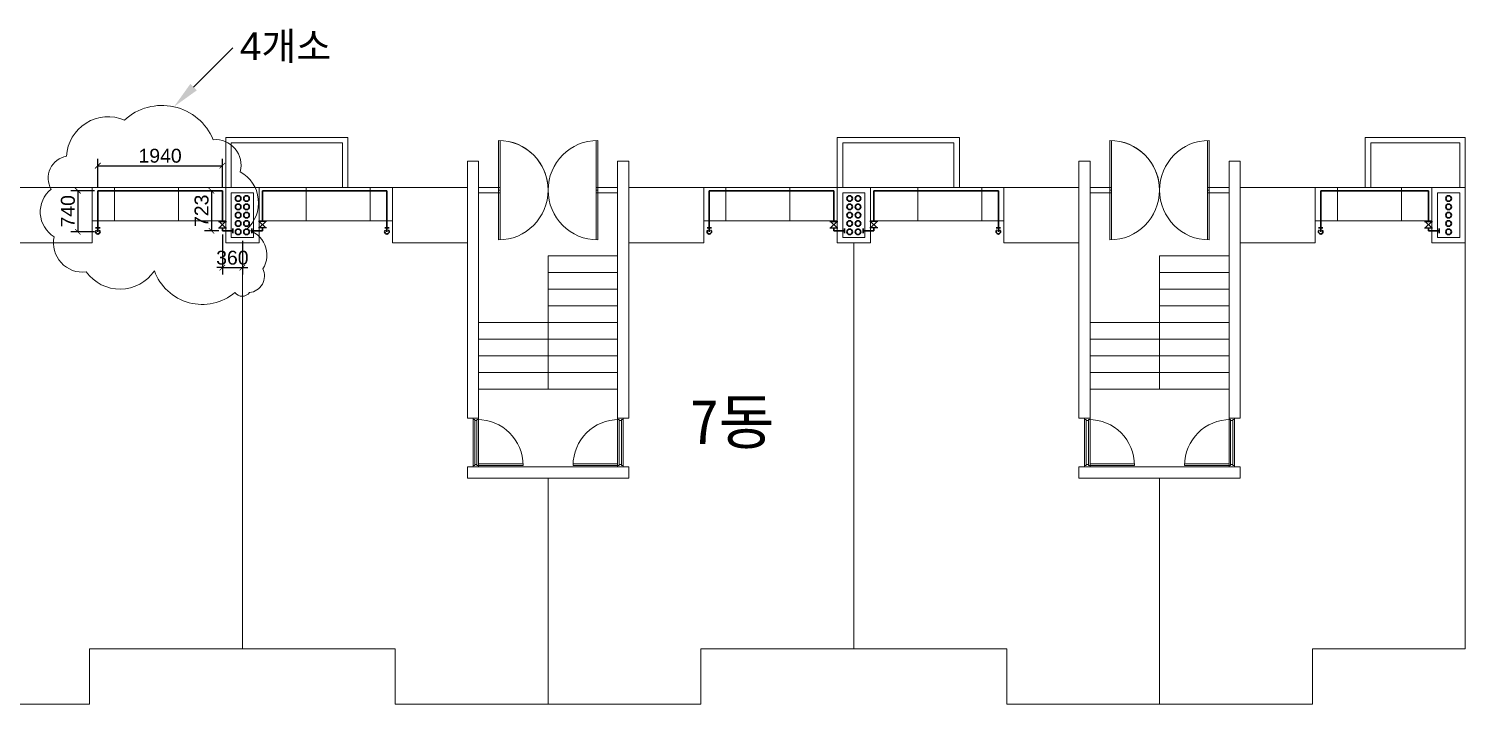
# Model space of a CAD drawing. Header units: millimetres. Extents: x 77978 to 1977917, y -128530 to 383426.
# Drawn here: x 1803352 to 1829195, y 93119 to 105274 of the extents above; entities that cross this region are included whole.
import ezdxf
from ezdxf import colors
from ezdxf.entities.mleader import LeaderData, LeaderLine
from ezdxf.math import Vec2, Vec3

# ---------------------------------------------------------------- set-up
doc = ezdxf.new("R2010")
doc.units = ezdxf.units.MM
doc.header["$LTSCALE"] = 20
doc.layers.get('0').update_dxf_attribs({"lineweight": 0})
doc.layers.add('TEXT', color=2, linetype='Continuous')
doc.layers.add('급수부품', color=2, linetype='Continuous')
for name, color, linetype, lineweight in [('WID', 6, 'Continuous', 0), ('건축선', 7, 'Continuous', 0), ('급수', 3, 'Continuous', 30), ('치수선', 1, 'Continuous', 0)]:
    doc.layers.add(name, color=color, linetype=linetype, lineweight=lineweight)
doc.styles.get("Standard").update_dxf_attribs({"font": 'arial.ttf'})
doc.styles.add('굴림800', font='', dxfattribs={"height": 800})
doc.styles.get('굴림800').set_extended_font_data('GulimChe')
doc.dimstyles.new('태림-100', dxfattribs={"dimscale": 100, "dimtxt": 2.5, "dimasz": 1, "dimexe": 1.25, "dimexo": 0.625, "dimgap": 0.5, "dimtad": 1, "dimdec": 0, "dimzin": 1, "dimdsep": 46, "dimtxsty": 'Standard', "dimblk": 'ARCHTICK', "dimcen": 2.5, "dimclrt": 2, "dimadec": 0, "dimazin": 0, "dimtfac": 1, "dimtdec": 0, "dimtix": 1, "dimtmove": 0, "dimatfit": 3, "dimfxl": 1, "dimarcsym": 0})

# ---------------------------------------------------------------- blocks, each defined once
blk = doc.blocks.new('A$C701459fe')
at = {"layer": '급수부품'}
for p, q in [((0, -283), (0, 284)), ((0, 233), (460, -232)), ((460, 233), (0, -232)), ((460, -283), (460, 284))]:
    blk.add_line(p, q, dxfattribs=at)
blk = doc.blocks.new('_ArchTick')
at = {"color": 0, "linetype": 'ByBlock', "const_width": 0.15}
blk.add_lwpolyline([(-0.5, -0.5), (0.5, 0.5)], dxfattribs=at)
blk = doc.blocks.new('*D5081')
at = {"layer": 'Defpoints', "color": 0}
for p in [(1806835, 102809), (1804595, 102359), (1806835, 102359)]:
    blk.add_point(p, dxfattribs=at)
at = {"layer": '치수선', "color": 0, "lineweight": -2}
for p, q in [((1804595, 102422), (1804595, 102934)), ((1806835, 102422), (1806835, 102934)), ((1804595, 102809), (1806835, 102809))]:
    blk.add_line(p, q, dxfattribs=at)
at = {"layer": '치수선', "color": 0, "linetype": 'ByBlock', "lineweight": -2, "xscale": 100, "yscale": 100, "zscale": 100, "rotation": 180}
blk.add_blockref('_ArchTick', (1804595, 102809), dxfattribs=at)
at = {"layer": '치수선', "color": 0, "linetype": 'ByBlock', "lineweight": -2, "xscale": 100, "yscale": 100, "zscale": 100}
blk.add_blockref('_ArchTick', (1806835, 102809), dxfattribs=at)
at = {"layer": '치수선', "color": 2, "insert": (1805715, 102987), "char_height": 250, "attachment_point": 5}
blk.add_mtext('1940', dxfattribs=at)
blk = doc.blocks.new('*D5082')
at = {"layer": 'Defpoints', "color": 0}
for p in [(1804595, 102359), (1804235, 101619), (1804595, 101619)]:
    blk.add_point(p, dxfattribs=at)
at = {"layer": '치수선', "color": 0, "lineweight": -2}
for p, q in [((1804532, 102359), (1804110, 102359)), ((1804235, 102359), (1804235, 101619)), ((1804532, 101619), (1804110, 101619))]:
    blk.add_line(p, q, dxfattribs=at)
at = {"layer": '치수선', "color": 0, "linetype": 'ByBlock', "lineweight": -2, "xscale": 100, "yscale": 100, "zscale": 100}
for p, rotation in [((1804235, 102359), 90), ((1804235, 101619), 270)]:
    blk.add_blockref('_ArchTick', p, dxfattribs=dict(at, rotation=rotation))
at = {"layer": '치수선', "color": 2, "insert": (1804057, 101989), "char_height": 250, "attachment_point": 5, "rotation": 90}
blk.add_mtext('740', dxfattribs=at)
blk = doc.blocks.new('*D5083')
at = {"layer": 'Defpoints', "color": 0}
for p in [(1806835, 102359), (1806639, 101637), (1806835, 101637)]:
    blk.add_point(p, dxfattribs=at)
at = {"layer": '치수선', "color": 0, "lineweight": -2}
for p, q in [((1806773, 102359), (1806514, 102359)), ((1806639, 102359), (1806639, 101637)), ((1806773, 101637), (1806514, 101637))]:
    blk.add_line(p, q, dxfattribs=at)
at = {"layer": '치수선', "color": 0, "linetype": 'ByBlock', "lineweight": -2, "xscale": 100, "yscale": 100, "zscale": 100}
for p, rotation in [((1806639, 102359), 90), ((1806639, 101637), 270)]:
    blk.add_blockref('_ArchTick', p, dxfattribs=dict(at, rotation=rotation))
at = {"layer": '치수선', "color": 2, "insert": (1806462, 101998), "char_height": 250, "attachment_point": 5, "rotation": 90}
blk.add_mtext('723', dxfattribs=at)
blk = doc.blocks.new('*D5084')
at = {"layer": 'Defpoints', "color": 0}
for p in [(1806835, 101634), (1807195, 101519), (1807195, 100975)]:
    blk.add_point(p, dxfattribs=at)
at = {"layer": '치수선', "color": 0, "lineweight": -2}
for p, q in [((1806835, 101571), (1806835, 100850)), ((1807195, 101457), (1807195, 100850)), ((1806835, 100975), (1806735, 100975)), ((1806835, 100975), (1807195, 100975)), ((1807195, 100975), (1807295, 100975))]:
    blk.add_line(p, q, dxfattribs=at)
at = {"layer": '치수선', "color": 0, "linetype": 'ByBlock', "lineweight": -2, "xscale": 100, "yscale": 100, "zscale": 100}
blk.add_blockref('_ArchTick', (1806835, 100975), dxfattribs=at)
at = {"layer": '치수선', "color": 0, "linetype": 'ByBlock', "lineweight": -2, "xscale": 100, "yscale": 100, "zscale": 100, "rotation": 180}
blk.add_blockref('_ArchTick', (1807195, 100975), dxfattribs=at)
at = {"layer": '치수선', "color": 2, "insert": (1807015, 101153), "char_height": 250, "attachment_point": 5}
blk.add_mtext('360', dxfattribs=at)

msp = doc.modelspace()

# ---------------------------------------------------------------- linework, layer by layer
for p, q in [((1808995.1, 102419.1), (1808995.1, 103219.1)), ((1819995.1, 102419.1), (1819995.1, 103219.1)), ((1827495.1, 102419.1), (1827495.1, 103219.1)), ((1811245.1, 102889.1), (1811445.1, 102889.1)), ((1813945.1, 102889.1), (1814145.1, 102889.1)), ((1822245.1, 102889.1), (1822445.1, 102889.1)), ((1824945.1, 102889.1), (1825145.1, 102889.1)), ((1802945.1, 102419.1), (1811245.1, 102419.1)), ((1804495.1, 102419.1), (1804495.1, 101419.1)), ((1806045.1, 102419.1), (1806045.1, 101819.1)), ((1808345.1, 102419.1), (1808345.1, 101819.1)), ((1809895.1, 102419.1), (1809895.1, 101419.1)), ((1814145.1, 102419.1), (1822245.1, 102419.1)), ((1815495.1, 102419.1), (1815495.1, 101419.1)), ((1817045.1, 102419.1), (1817045.1, 101819.1)), ((1819345.1, 102419.1), (1819345.1, 101819.1)), ((1820895.1, 102419.1), (1820895.1, 101419.1)), ((1825145.1, 102419.1), (1829195.1, 102419.1)), ((1826495.1, 102419.1), (1826495.1, 101419.1)), ((1828045.1, 102419.1), (1828045.1, 101819.1)), ((1829195.1, 102419.1), (1829195.1, 94119.1)), ((1804495.1, 101819.1), (1804595.1, 101819.1)), ((1804895.1, 101819.1), (1806895.1, 101819.1)), ((1809495.1, 101819.1), (1807495.1, 101819.1)), ((1809895.1, 101819.1), (1809795.1, 101819.1)), ((1815495.1, 101819.1), (1815595.1, 101819.1)), ((1815895.1, 101819.1), (1817895.1, 101819.1)), ((1820495.1, 101819.1), (1818495.1, 101819.1)), ((1820895.1, 101819.1), (1820795.1, 101819.1)), ((1826495.1, 101819.1), (1826595.1, 101819.1)), ((1826895.1, 101819.1), (1828595.1, 101819.1)), ((1804495.1, 101419.1), (1803145.1, 101419.1)), ((1807195.1, 94119.1), (1807195.1, 101419.1)), ((1809895.1, 101419.1), (1811245.1, 101419.1)), ((1815495.1, 101419.1), (1814145.1, 101419.1)), ((1818195.1, 94119.1), (1818195.1, 101419.1)), ((1820895.1, 101419.1), (1822245.1, 101419.1)), ((1826495.1, 101419.1), (1825145.1, 101419.1)), ((1812695.1, 98789.1), (1812695.1, 101189.1)), ((1812695.1, 98789.1), (1812695.1, 101189.1)), ((1823695.1, 98789.1), (1823695.1, 101189.1)), ((1823695.1, 98789.1), (1823695.1, 101189.1)), ((1812695.1, 93119.1), (1812695.1, 97189.1)), ((1823695.1, 93119.1), (1823695.1, 97189.1)), ((1809945.1, 94119.1), (1804445.1, 94119.1)), ((1804445.1, 94119.1), (1804445.1, 93119.1)), ((1809945.1, 93119.1), (1809945.1, 94119.1)), ((1820945.1, 94119.1), (1815445.1, 94119.1)), ((1815445.1, 94119.1), (1815445.1, 93119.1)), ((1820945.1, 93119.1), (1820945.1, 94119.1)), ((1829195.1, 94119.1), (1826445.1, 94119.1)), ((1826445.1, 94119.1), (1826445.1, 93119.1)), ((1804445.1, 93119.1), (1798945.1, 93119.1)), ((1815445.1, 93119.1), (1809945.1, 93119.1)), ((1826445.1, 93119.1), (1820945.1, 93119.1))]:
    msp.add_line(p, q)
at = {"color": 5}
for p, q in [((1806995.1, 102419.1), (1808995.1, 102419.1)), ((1817995.1, 102419.1), (1819995.1, 102419.1))]:
    msp.add_line(p, q, dxfattribs=at)
for points in [[(1809095.1, 103319.1), (1806895.1, 103319.1), (1806895.1, 102419.1), (1809095.1, 102419.1)], [(1808995.1, 103219.1), (1806995.1, 103219.1), (1806995.1, 102419.1), (1808995.1, 102419.1)], [(1820095.1, 103319.1), (1817895.1, 103319.1), (1817895.1, 102419.1), (1820095.1, 102419.1)], [(1819995.1, 103219.1), (1817995.1, 103219.1), (1817995.1, 102419.1), (1819995.1, 102419.1)], [(1827395.1, 103319.1), (1829195.1, 103319.1), (1829195.1, 102419.1), (1827395.1, 102419.1)], [(1827495.1, 103219.1), (1829095.1, 103219.1), (1829095.1, 102419.1), (1827495.1, 102419.1)], [(1804895.1, 101819.1), (1804495.1, 101819.1), (1804495.1, 102419.1), (1804895.1, 102419.1)], [(1806895.1, 101419.1), (1807495.1, 101419.1), (1807495.1, 102419.1), (1806895.1, 102419.1)], [(1809495.1, 101819.1), (1809895.1, 101819.1), (1809895.1, 102419.1), (1809495.1, 102419.1)], [(1815895.1, 101819.1), (1815495.1, 101819.1), (1815495.1, 102419.1), (1815895.1, 102419.1)], [(1817895.1, 101419.1), (1818495.1, 101419.1), (1818495.1, 102419.1), (1817895.1, 102419.1)], [(1820495.1, 101819.1), (1820895.1, 101819.1), (1820895.1, 102419.1), (1820495.1, 102419.1)], [(1826895.1, 101819.1), (1826495.1, 101819.1), (1826495.1, 102419.1), (1826895.1, 102419.1)], [(1829195.1, 101419.1), (1828595.1, 101419.1), (1828595.1, 102419.1), (1829195.1, 102419.1)], [(1806995.1, 101519.1), (1807395.1, 101519.1), (1807395.1, 102319.1), (1806995.1, 102319.1)], [(1817995.1, 101519.1), (1818395.1, 101519.1), (1818395.1, 102319.1), (1817995.1, 102319.1)], [(1829095.1, 101519.1), (1828695.1, 101519.1), (1828695.1, 102319.1), (1829095.1, 102319.1)]]:
    msp.add_lwpolyline(points, close=True)
at = {"layer": 'WID'}
for p, q in [((1811800.1, 102369.1), (1811800.1, 103264.1)), ((1811830.1, 102369.1), (1811830.1, 103263.6)), ((1813560.1, 102369.1), (1813560.1, 103263.6)), ((1813560.1, 102419.1), (1813560.1, 103259.7)), ((1813590.1, 102369.1), (1813590.1, 103264.1)), ((1813590.1, 102369.1), (1813590.1, 103260.3)), ((1822800.1, 102369.1), (1822800.1, 103264.1)), ((1822830.1, 102369.1), (1822830.1, 103263.6)), ((1824560.1, 102369.1), (1824560.1, 103263.6)), ((1824560.1, 102419.1), (1824560.1, 103259.7)), ((1824590.1, 102369.1), (1824590.1, 103264.1)), ((1824590.1, 102369.1), (1824590.1, 103260.3)), ((1811445.1, 102419.1), (1811830.1, 102419.1)), ((1811775.1, 102419.1), (1811800.1, 102419.1)), ((1811800.1, 102419.1), (1811800.1, 102319.1)), ((1811830.1, 102419.1), (1811800.1, 102419.1)), ((1811830.1, 102369.1), (1811800.1, 102369.1)), ((1811800.1, 102369.1), (1811800.1, 101474.1)), ((1811830.1, 102369.1), (1811830.1, 101474.6)), ((1813560.1, 102419.1), (1813945.1, 102419.1)), ((1813590.1, 102419.1), (1813560.1, 102419.1)), ((1813560.1, 102369.1), (1813590.1, 102369.1)), ((1813560.1, 102369.1), (1813560.1, 101474.6)), ((1813560.1, 102369.1), (1813590.1, 102369.1)), ((1813590.1, 102419.1), (1813590.1, 102319.1)), ((1813615.1, 102419.1), (1813590.1, 102419.1)), ((1813590.1, 102419.1), (1813590.1, 102319.1)), ((1813590.1, 102369.1), (1813590.1, 101474.1)), ((1822445.1, 102419.1), (1822830.1, 102419.1)), ((1822775.1, 102419.1), (1822800.1, 102419.1)), ((1822800.1, 102419.1), (1822800.1, 102319.1)), ((1822830.1, 102419.1), (1822800.1, 102419.1)), ((1822830.1, 102369.1), (1822800.1, 102369.1)), ((1822800.1, 102369.1), (1822800.1, 101474.1)), ((1822830.1, 102369.1), (1822830.1, 101474.6)), ((1824560.1, 102419.1), (1824945.1, 102419.1)), ((1824590.1, 102419.1), (1824560.1, 102419.1)), ((1824560.1, 102369.1), (1824590.1, 102369.1)), ((1824560.1, 102369.1), (1824560.1, 101474.6)), ((1824560.1, 102369.1), (1824590.1, 102369.1)), ((1824590.1, 102419.1), (1824590.1, 102319.1)), ((1824615.1, 102419.1), (1824590.1, 102419.1)), ((1824590.1, 102419.1), (1824590.1, 102319.1)), ((1824590.1, 102369.1), (1824590.1, 101474.1)), ((1811445.1, 102319.1), (1811830.1, 102319.1)), ((1811800.1, 102319.1), (1811775.1, 102319.1)), ((1811775.1, 102319.1), (1811800.1, 102319.1)), ((1811830.1, 102319.1), (1811800.1, 102319.1)), ((1813560.1, 102319.1), (1813945.1, 102319.1)), ((1813560.1, 102319.1), (1813590.1, 102319.1)), ((1813590.1, 102319.1), (1813615.1, 102319.1)), ((1822445.1, 102319.1), (1822830.1, 102319.1)), ((1822800.1, 102319.1), (1822775.1, 102319.1)), ((1822775.1, 102319.1), (1822800.1, 102319.1)), ((1822830.1, 102319.1), (1822800.1, 102319.1)), ((1824560.1, 102319.1), (1824945.1, 102319.1)), ((1824560.1, 102319.1), (1824590.1, 102319.1)), ((1824590.1, 102319.1), (1824615.1, 102319.1)), ((1811445.1, 98269.1), (1811345.1, 98269.1)), ((1811345.1, 98269.1), (1811345.1, 98244.1)), ((1811445.1, 98269.1), (1811345.1, 98269.1)), ((1811345.1, 98244.1), (1811345.1, 97444.1)), ((1811345.1, 98244.1), (1811375.6, 98244.1)), ((1811375.6, 98244.1), (1811375.6, 97434.1)), ((1811375.6, 98244.1), (1811375.6, 98224.1)), ((1811375.6, 98224.1), (1811415.6, 98224.1)), ((1811415.6, 98244.1), (1811445.1, 98244.1)), ((1811415.6, 98244.1), (1811415.6, 97414.1)), ((1811445.1, 98244.1), (1811445.1, 98269.1)), ((1811445.1, 97414.1), (1811445.1, 98244.1)), ((1813945.1, 98269.1), (1814045.1, 98269.1)), ((1813945.1, 98269.1), (1814045.1, 98269.1)), ((1813945.1, 98269.1), (1814045.1, 98269.1)), ((1813945.1, 98244.1), (1813945.1, 98269.1)), ((1813945.1, 98269.1), (1814045.1, 98269.1)), ((1813974.5, 98244.1), (1813945.1, 98244.1)), ((1813945.1, 97414.1), (1813945.1, 98244.1)), ((1813974.5, 98244.1), (1813974.5, 97414.1)), ((1814014.5, 98224.1), (1813974.5, 98224.1)), ((1814014.5, 98244.1), (1814014.5, 97434.1)), ((1814045.1, 98244.1), (1814014.5, 98244.1)), ((1814014.5, 98244.1), (1814014.5, 98224.1)), ((1814045.1, 98269.1), (1814045.1, 98244.1)), ((1814045.1, 98244.1), (1814045.1, 97444.1)), ((1822445.1, 98269.1), (1822345.1, 98269.1)), ((1822345.1, 98269.1), (1822345.1, 98244.1)), ((1822445.1, 98269.1), (1822345.1, 98269.1)), ((1822345.1, 98244.1), (1822345.1, 97444.1)), ((1822345.1, 98244.1), (1822375.6, 98244.1)), ((1822375.6, 98244.1), (1822375.6, 97434.1)), ((1822375.6, 98244.1), (1822375.6, 98224.1)), ((1822375.6, 98224.1), (1822415.6, 98224.1)), ((1822415.6, 98244.1), (1822445.1, 98244.1)), ((1822415.6, 98244.1), (1822415.6, 97414.1)), ((1822445.1, 98244.1), (1822445.1, 98269.1)), ((1822445.1, 97414.1), (1822445.1, 98244.1)), ((1824945.1, 98269.1), (1825045.1, 98269.1)), ((1824945.1, 98269.1), (1825045.1, 98269.1)), ((1824945.1, 98269.1), (1825045.1, 98269.1)), ((1824945.1, 98244.1), (1824945.1, 98269.1)), ((1824945.1, 98269.1), (1825045.1, 98269.1)), ((1824974.5, 98244.1), (1824945.1, 98244.1)), ((1824945.1, 97414.1), (1824945.1, 98244.1)), ((1824974.5, 98244.1), (1824974.5, 97414.1)), ((1825014.5, 98224.1), (1824974.5, 98224.1)), ((1825014.5, 98244.1), (1825014.5, 97434.1)), ((1825045.1, 98244.1), (1825014.5, 98244.1)), ((1825014.5, 98244.1), (1825014.5, 98224.1)), ((1825045.1, 98269.1), (1825045.1, 98244.1)), ((1825045.1, 98244.1), (1825045.1, 97444.1)), ((1811345.1, 97444.1), (1811345.1, 97414.1)), ((1811375.6, 97434.1), (1811375.6, 97414.1)), ((1811415.6, 97434.1), (1811375.6, 97434.1)), ((1811445.1, 97444.1), (1812245, 97444.1)), ((1813945.1, 97444.1), (1813145.1, 97444.1)), ((1813974.5, 97434.1), (1814014.5, 97434.1)), ((1814014.5, 97434.1), (1814014.5, 97414.1)), ((1814045.1, 97444.1), (1814045.1, 97414.1)), ((1822345.1, 97444.1), (1822345.1, 97414.1)), ((1822375.6, 97434.1), (1822375.6, 97414.1)), ((1822415.6, 97434.1), (1822375.6, 97434.1)), ((1822445.1, 97444.1), (1823245, 97444.1)), ((1824945.1, 97444.1), (1824145.1, 97444.1)), ((1824974.5, 97434.1), (1825014.5, 97434.1)), ((1825014.5, 97434.1), (1825014.5, 97414.1)), ((1825045.1, 97444.1), (1825045.1, 97414.1)), ((1811345.1, 97414.1), (1811345.1, 97389.1)), ((1811375.6, 97414.1), (1811345.1, 97414.1)), ((1811345.1, 97389.1), (1811445.1, 97389.1)), ((1811415.6, 97414.1), (1811445.1, 97414.1)), ((1811445.1, 97414.1), (1812245.6, 97414.1)), ((1811445.1, 97389.1), (1811445.1, 97414.1)), ((1813945.1, 97414.1), (1813144.5, 97414.1)), ((1813945.1, 97389.1), (1813945.1, 97414.1)), ((1813974.5, 97414.1), (1813945.1, 97414.1)), ((1814045.1, 97389.1), (1813945.1, 97389.1)), ((1814014.5, 97414.1), (1814045.1, 97414.1)), ((1814045.1, 97414.1), (1814045.1, 97389.1)), ((1822345.1, 97414.1), (1822345.1, 97389.1)), ((1822375.6, 97414.1), (1822345.1, 97414.1)), ((1822345.1, 97389.1), (1822445.1, 97389.1)), ((1822415.6, 97414.1), (1822445.1, 97414.1)), ((1822445.1, 97414.1), (1823245.6, 97414.1)), ((1822445.1, 97389.1), (1822445.1, 97414.1)), ((1824945.1, 97414.1), (1824144.5, 97414.1)), ((1824945.1, 97389.1), (1824945.1, 97414.1)), ((1824974.5, 97414.1), (1824945.1, 97414.1)), ((1825045.1, 97389.1), (1824945.1, 97389.1)), ((1825014.5, 97414.1), (1825045.1, 97414.1)), ((1825045.1, 97414.1), (1825045.1, 97389.1))]:
    msp.add_line(p, q, dxfattribs=at)
for centre, radius, start, end in [((1811800.1, 102369.1), 895, 356.79745, 90), ((1811800.1, 102369.1), 895, 270, 90), ((1813590.1, 102369.1), 895, 90, 270), ((1822800.1, 102369.1), 895, 356.79745, 90), ((1822800.1, 102369.1), 895, 270, 90), ((1824590.1, 102369.1), 895, 90, 270), ((1811415.6, 97414.1), 830, 0, 90), ((1813974.5, 97414.1), 830, 90, 180), ((1822415.6, 97414.1), 830, 0, 90), ((1824974.5, 97414.1), 830, 90, 180)]:
    msp.add_arc(centre, radius, start, end, dxfattribs=at)
at = {"layer": '건축선'}
for p, q in [((1811445.1, 102889.1), (1811445.1, 98269.1)), ((1813945.1, 98269.1), (1813945.1, 102889.1)), ((1822445.1, 102889.1), (1822445.1, 98269.1)), ((1824945.1, 98269.1), (1824945.1, 102889.1)), ((1812695.1, 101189.1), (1813945.1, 101189.1)), ((1812695.1, 101189.1), (1812695.1, 98789.1)), ((1823695.1, 101189.1), (1824945.1, 101189.1)), ((1823695.1, 101189.1), (1823695.1, 98789.1)), ((1812695.1, 100889.1), (1813945.1, 100889.1)), ((1823695.1, 100889.1), (1824945.1, 100889.1)), ((1812695.1, 100589.1), (1813945.1, 100589.1)), ((1823695.1, 100589.1), (1824945.1, 100589.1)), ((1812695.1, 100289.1), (1813945.1, 100289.1)), ((1823695.1, 100289.1), (1824945.1, 100289.1)), ((1811445.1, 99989.1), (1813945.1, 99989.1)), ((1822445.1, 99989.1), (1824945.1, 99989.1)), ((1811445.1, 99689.1), (1813945.1, 99689.1)), ((1822445.1, 99689.1), (1824945.1, 99689.1)), ((1811445.1, 99389.1), (1813945.1, 99389.1)), ((1822445.1, 99389.1), (1824945.1, 99389.1)), ((1811445.1, 99089.1), (1813945.1, 99089.1)), ((1822445.1, 99089.1), (1824945.1, 99089.1)), ((1811445.1, 98789.1), (1813945.1, 98789.1)), ((1822445.1, 98789.1), (1824945.1, 98789.1)), ((1811445.1, 98269.1), (1811245.1, 98269.1)), ((1811445.1, 98269.1), (1811245.1, 98269.1)), ((1813945.1, 98269.1), (1814145.1, 98269.1)), ((1813945.1, 98269.1), (1814145.1, 98269.1)), ((1822445.1, 98269.1), (1822245.1, 98269.1)), ((1822445.1, 98269.1), (1822245.1, 98269.1)), ((1824945.1, 98269.1), (1825145.1, 98269.1)), ((1824945.1, 98269.1), (1825145.1, 98269.1)), ((1811245.1, 97389.1), (1811245.1, 97189.1)), ((1811245.1, 97389.1), (1814145.1, 97389.1)), ((1811245.1, 97189.1), (1812695.1, 97189.1)), ((1812695.1, 97189.1), (1814145.1, 97189.1)), ((1814145.1, 97189.1), (1814145.1, 97389.1)), ((1822245.1, 97389.1), (1822245.1, 97189.1)), ((1822245.1, 97389.1), (1825145.1, 97389.1)), ((1822245.1, 97189.1), (1823695.1, 97189.1)), ((1823695.1, 97189.1), (1825145.1, 97189.1)), ((1825145.1, 97189.1), (1825145.1, 97389.1))]:
    msp.add_line(p, q, dxfattribs=at)
for points in [[(1811245.1, 98269.1), (1811245.1, 102889.1)], [(1814145.1, 102889.1), (1814145.1, 102629.1), (1814145.1, 98269.1)], [(1822245.1, 98269.1), (1822245.1, 102889.1)], [(1825145.1, 102889.1), (1825145.1, 102629.1), (1825145.1, 98269.1)]]:
    msp.add_lwpolyline(points, dxfattribs=at)
at = {"layer": '급수'}
for p, q in [((1804594.9, 102359.1), (1804595.1, 101689.1)), ((1806835.1, 102359.1), (1804594.9, 102359.1)), ((1806835.1, 101807.1), (1806835.1, 102359.1)), ((1807555.1, 101807.1), (1807555.1, 102359.1)), ((1807555.1, 102359.1), (1809795.3, 102359.1)), ((1809795.3, 102359.1), (1809795, 101689.1)), ((1815594.9, 102359.1), (1815595.1, 101689.1)), ((1817835.1, 102359.1), (1815594.9, 102359.1)), ((1817835.1, 101807.1), (1817835.1, 102359.1)), ((1818555.1, 101807.1), (1818555.1, 102359.1)), ((1818555.1, 102359.1), (1820795.3, 102359.1)), ((1820795.3, 102359.1), (1820795, 101689.1)), ((1826594.9, 102359.1), (1826595.1, 101689.1)), ((1828535.1, 102359.1), (1826594.9, 102359.1)), ((1828535.1, 101807.1), (1828535.1, 102359.1)), ((1806835.1, 101636.6), (1806835.1, 101689.7)), ((1806835.1, 101636.6), (1807024.7, 101636.6)), ((1807555.1, 101636.6), (1807365.4, 101636.6)), ((1807555.1, 101636.6), (1807555.1, 101689.7)), ((1817835.1, 101636.6), (1817835.1, 101689.7)), ((1817835.1, 101636.6), (1818024.7, 101636.6)), ((1818555.1, 101636.6), (1818365.4, 101636.6)), ((1818555.1, 101636.6), (1818555.1, 101689.7)), ((1828535.1, 101748.2), (1828535.1, 101748.6)), ((1828535.1, 101636.6), (1828535.1, 101689.7)), ((1828535.1, 101636.6), (1828724.7, 101636.6))]:
    msp.add_line(p, q, dxfattribs=at)
at = {"layer": '급수', "color": 2}
for p, q in [((1804555.1, 101689.1), (1804635.1, 101689.1)), ((1804595.1, 101689.1), (1804595.1, 101619.1)), ((1804595.1, 101619.1), (1804595.1, 101619.1)), ((1807024.7, 101676.6), (1807024.7, 101596.6)), ((1807365.5, 101676.6), (1807365.4, 101596.6)), ((1809835.1, 101689.1), (1809755.1, 101689.1)), ((1809795, 101619.1), (1809795.1, 101619.1)), ((1809795.1, 101689.1), (1809795.1, 101619.1)), ((1815555.1, 101689.1), (1815635.1, 101689.1)), ((1815595.1, 101689.1), (1815595.1, 101619.1)), ((1815595.1, 101619.1), (1815595.1, 101619.1)), ((1818024.7, 101676.6), (1818024.7, 101596.6)), ((1818365.5, 101676.6), (1818365.4, 101596.6)), ((1820835.1, 101689.1), (1820755.1, 101689.1)), ((1820795, 101619.1), (1820795.1, 101619.1)), ((1820795.1, 101689.1), (1820795.1, 101619.1)), ((1826555.1, 101689.1), (1826635.1, 101689.1)), ((1826595.1, 101689.1), (1826595.1, 101619.1)), ((1826595.1, 101619.1), (1826595.1, 101619.1)), ((1828724.7, 101676.6), (1828724.7, 101596.6))]:
    msp.add_line(p, q, dxfattribs=at)
at = {"layer": '급수'}
for centre in [(1807120.1, 102219.1), (1807120.1, 102069.1), (1807270.1, 102219.1), (1807270.1, 102069.1), (1818120.1, 102219.1), (1818120.1, 102069.1), (1818270.1, 102219.1), (1818270.1, 102069.1), (1828895.1, 102219.1), (1828895.1, 102069.1), (1807120.1, 101919.1), (1807270.1, 101919.1), (1818120.1, 101919.1), (1818270.1, 101919.1), (1828895.1, 101919.1), (1807120.1, 101769.1), (1807120.1, 101619.1), (1807270.1, 101769.1), (1807270.1, 101619.1), (1818120.1, 101769.1), (1818120.1, 101619.1), (1818270.1, 101769.1), (1818270.1, 101619.1), (1828895.1, 101769.1), (1828895.1, 101619.1)]:
    msp.add_circle(centre, 50, dxfattribs=at)
at = {"layer": '급수', "color": 2}
for centre, start, end in [((1804595.1, 101619.1), 126.02045, 54.02045), ((1809795, 101619.1), 125.97955, 53.97955), ((1815595.1, 101619.1), 126.02045, 54.02045), ((1820795, 101619.1), 125.97955, 53.97955), ((1826595.1, 101619.1), 126.02045, 54.02045)]:
    msp.add_arc(centre, 40, start, end, dxfattribs=at)
at = {"layer": '치수선'}
msp.add_lwpolyline([(1805073.6, 103630.6, 0.5206), (1804032.9, 102980.2, 0.5206), (1804032.9, 102980.2, 0.5206), (1803754.1, 102385.5, 0.5206), (1803754.1, 102385.5, 0.5206), (1803809.9, 101530.6, 0.5206), (1803809.9, 101530.6, 0.5206), (1804385.9, 100898.8, 0.5206), (1804385.9, 100898.8, 0.5206), (1805612.5, 100917.4, 0.5206), (1805612.5, 100917.4, 0.5206), (1807062, 100527.1, 0.5206), (1807062, 100527.1, 0.5206), (1807322.2, 100527.1, 0.5206), (1807322.2, 100527.1, 0.5206), (1807563.8, 100954.5, 0.5206), (1807563.8, 100954.5, 0.5206), (1807266.4, 101660.7, 0.5206), (1807266.4, 101660.7, 0.5206), (1807154.9, 102701.4, 0.5206), (1807154.9, 102701.4, 0.5206), (1806671.8, 103277.5, 0.5206), (1806671.8, 103277.5, 0.5206)], format="xyb", close=True, dxfattribs=at)

# ---------------------------------------------------------------- block references
at = {"layer": '급수부품', "yscale": 0.255000000187131, "zscale": 0.255000000187131}
for p, xscale, rotation in [((1806835.1, 101807.1), 0.255000000187131, 269.9869044953826), ((1807555.1, 101807.1), -0.255000000187131, 90.01309550461728), ((1817835.1, 101807.1), 0.255000000187131, 269.9869044953826), ((1818555.1, 101807.1), -0.255000000187131, 90.01309550461728), ((1828535.1, 101807.1), 0.255000000187131, 269.9869044953826)]:
    msp.add_blockref('A$C701459fe', p, dxfattribs=dict(at, xscale=xscale, rotation=rotation))

# ---------------------------------------------------------------- texts
at = {"layer": 'TEXT', "insert": (1815245.4, 98604.2), "char_height": 800, "width": 2446.681, "attachment_point": 1, "style": '굴림800'}
msp.add_mtext('7동', dxfattribs=at)

# ---------------------------------------------------------------- dimensions: what is measured, and where the dimension line sits
at = {"layer": '치수선'}
dim = msp.add_linear_dim(base=(1806835.1, 102809.2), p1=(1804594.9, 102359.1), p2=(1806835.1, 102359.1), text='1940', dimstyle='태림-100', override={"dimtxsty": 'Standard'}, dxfattribs=at)
dim.commit()
dim.dimension.update_dxf_attribs({"geometry": '*D5081', "text_midpoint": (1805715, 102986.8)})
for base, p1, p2, picture, middle in [((1804234.8, 101619.1), (1804594.9, 102359.1), (1804594.9, 101619.1), '*D5082', (1804057.2, 101989.1)), ((1806639.2462, 101636.6154), (1806835.0639, 102359.1239), (1806835.0639, 101636.6154), '*D5083', (1806461.5176, 101997.8696))]:
    dim = msp.add_linear_dim(base=base, p1=p1, p2=p2, angle=90, dimstyle='태림-100', dxfattribs=at)
    dim.commit()
    dim.dimension.update_dxf_attribs({"geometry": picture, "text_midpoint": middle})
dim = msp.add_linear_dim(base=(1807195.1, 100975), p1=(1806835.1, 101633.5), p2=(1807195.1, 101519.1), dimstyle='태림-100', dxfattribs=at)
dim.commit()
dim.dimension.update_dxf_attribs({"geometry": '*D5084', "text_midpoint": (1807015.1, 101152.7)})

# ---------------------------------------------------------------- leaders
ml = msp.add_multileader_mtext('Standard', dxfattribs=at)
ml.set_content('4{\\f굴림|b0|i0|c129|p50;개}소', color=2)
ml.set_leader_properties(color=1)
ml.build(insert=Vec2(0, 0))
ml.multileader.update_dxf_attribs({"has_dogleg": 0, "dogleg_length": 1.5, "arrow_head_size": 500, "scale": 500})
ctx = ml.context
ctx.base_point, ctx.scale, ctx.char_height, ctx.arrow_head_size, ctx.landing_gap_size, ctx.plane_origin = Vec3(1807024.9, 104931.5), 500, 500, 500, 125, Vec3(1805964.6, 103870.1)
ctx.attachment_type = 1
notes = []
notes.append((ctx, [(0, (1, 1, 0), (1806274.9, 104931.5), (1, 0), 750, [(0, [(1805964.6, 103870.1), (1807024.9, 104931.5), (1807024.9, 104931.5), (1807024.9, 104931.5), (1807024.9, 104931.5), (1807024.9, 104931.5), (1807024.9, 104931.5), (1807024.9, 104931.5), (1807024.9, 104931.5), (1807024.9, 104931.5), (1807024.9, 104931.5), (1807024.9, 104931.5), (1807024.9, 104931.5)], 0, [])])]))
ctx.mtext.insert, ctx.mtext.flow_direction = Vec3(1807149.9, 105209.8), 5
for ctx, leaders in notes:
    for number, flags, end, landing, length, lines in leaders:
        leader = LeaderData()
        leader.index, (leader.has_last_leader_line, leader.has_dogleg_vector, leader.attachment_direction) = number, flags
        leader.last_leader_point, leader.dogleg_vector, leader.dogleg_length = Vec3(end), Vec3(landing), length
        for number, points, colour, breaks in lines:
            line = LeaderLine()
            line.index, line.vertices, line.color, line.breaks = number, Vec3.list(points), colors.encode_raw_color(colour), breaks
            leader.lines.append(line)
        ctx.leaders.append(leader)

doc.saveas('drawing.dxf')
